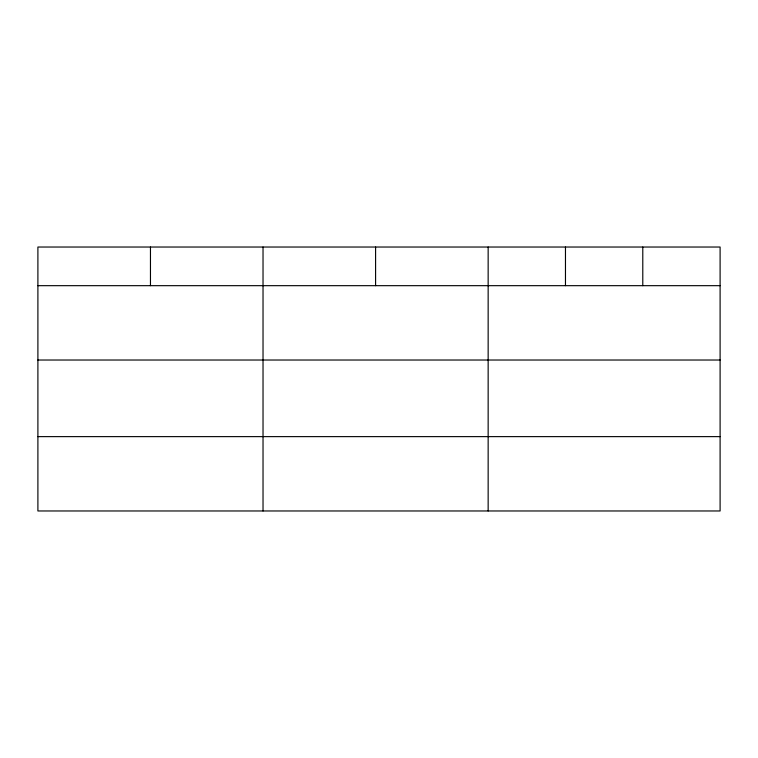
<?xml version="1.0" encoding="UTF-8"?>
<svg xmlns="http://www.w3.org/2000/svg" width="758" height="758" viewBox="0 0 758 758"><rect width="100%" height="100%" fill="white"/><g stroke="black" fill="none" stroke-linecap="round" stroke-linejoin="round"><path stroke-width="1.14" d="M720.1 360.022L720.1 247.032L37.9 247.032L37.9 510.968L720.1 510.968L720.1 360.022L37.9 360.022M37.9 285.671L720.1 285.671M37.9 436.627L720.1 436.627M642.784 247.032L642.784 285.671M565.468 247.032L565.468 285.671M488.152 247.032L488.152 510.968M375.589 247.032L375.589 285.671M263.026 247.032L263.026 510.968M150.463 247.032L150.463 285.671"/></g></svg>
